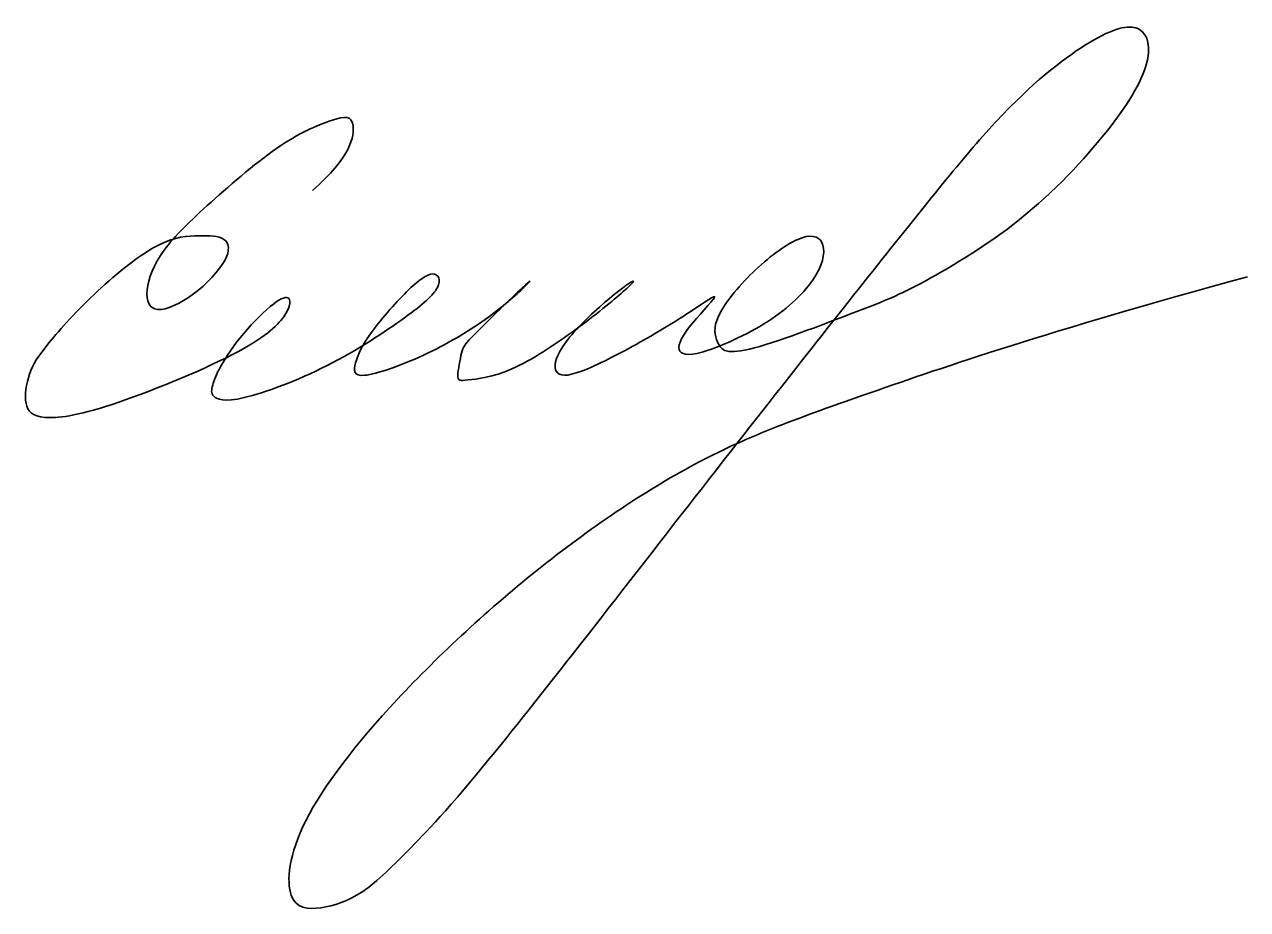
# Model space of a CAD drawing. Header units: millimetres. Extents: x 8.7 to 22.9, y 6 to 16.3.
import ezdxf

# ---------------------------------------------------------------- set-up
doc = ezdxf.new("R2010")
doc.units = ezdxf.units.MM

msp = doc.modelspace()

# ---------------------------------------------------------------- linework, layer by layer
at = {"color": 5, "lineweight": 35}
msp.add_open_spline([(12.039, 14.375), (12.484, 14.758), (12.574, 15.263), (12.332, 15.222), (11.726, 14.99), (10.798, 14.193), (10.263, 13.679), (10.071, 13.185), (10.182, 12.912), (10.667, 13.134), (11.101, 13.598), (11.06, 13.85), (10.737, 13.85), (10.303, 13.84), (9.516, 13.215), (8.91, 12.539), (8.738, 12.267), (8.678, 11.863), (8.849, 11.702), (9.526, 11.783), (11.333, 12.519), (11.777, 12.943), (11.797, 13.165), (11.625, 13.114), (11.222, 12.721), (10.939, 12.297), (10.878, 12.105), (10.848, 11.984), (11.101, 11.884), (12.241, 12.307), (13.21, 12.953), (13.564, 13.265), (13.473, 13.477), (13.17, 13.265), (12.645, 12.66), (12.524, 12.358), (12.504, 12.146), (13.342, 12.438), (14.089, 12.882), (14.563, 13.306), (14.613, 13.386), (13.816, 12.61), (13.776, 12.539), (13.705, 12.166), (13.766, 12.166), (14.311, 12.226), (15.118, 12.761), (15.734, 13.265), (15.825, 13.386), (15.381, 13.054), (14.866, 12.529), (14.825, 12.226), (15.068, 12.206), (15.875, 12.62), (16.471, 12.993), (16.854, 13.265), (16.34, 12.741), (16.239, 12.469), (16.531, 12.448), (17.43, 12.862), (17.965, 13.417), (18.005, 13.83), (17.723, 13.891), (17.127, 13.447), (16.663, 12.862), (16.733, 12.61), (16.854, 12.388), (18.51, 13.033), (18.934, 13.185), (20.297, 13.982), (21.347, 15.111), (21.811, 15.888), (21.7, 16.332), (21.205, 16.241), (20.155, 15.454), (18.995, 14.012), (16.986, 11.48), (13.906, 7.493), (13.157, 6.719), (12.615, 6.177), (12.125, 6.022), (11.711, 6.048), (11.789, 6.977), (12.925, 8.447), (14.681, 10.072), (16.565, 11.336), (18.218, 11.93), (20.541, 12.73), (22.891, 13.374)], degree=3, dxfattribs=at)

doc.saveas('drawing.dxf')
